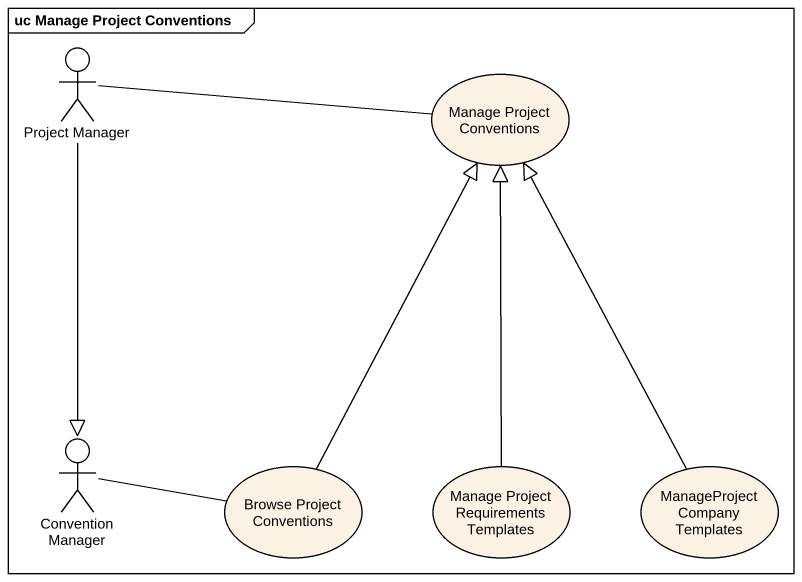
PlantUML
@startuml
mainframe uc Manage Project Conventions
actor "Project Manager" as Project_Manager
usecase "Manage Project Conventions" as Manage_Project_Conventions
actor "Convention Manager" as Convention_Manager
usecase "Browse Project Conventions" as Browse_Project_Conventions
usecase "Manage Project Requirements Templates" as Manage_Project_Requirements
usecase "ManageProject Company Templates" as ManageProject_Company
Project_Manager -right- Manage_Project_Conventions
Project_Manager --|> Convention_Manager
Convention_Manager -right- Browse_Project_Conventions
Browse_Project_Conventions -up-|> Manage_Project_Conventions
Manage_Project_Requirements -up-|> Manage_Project_Conventions
ManageProject_Company -up-|> Manage_Project_Conventions
@enduml
